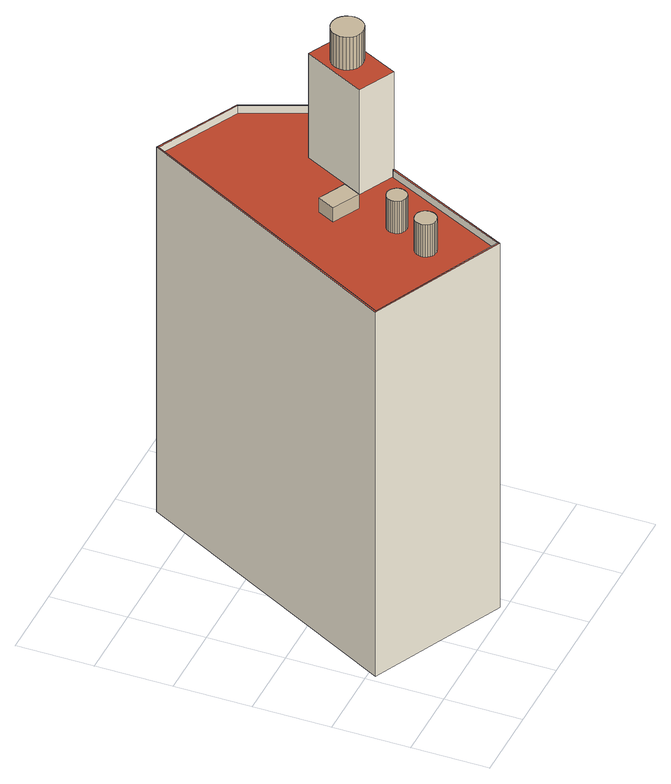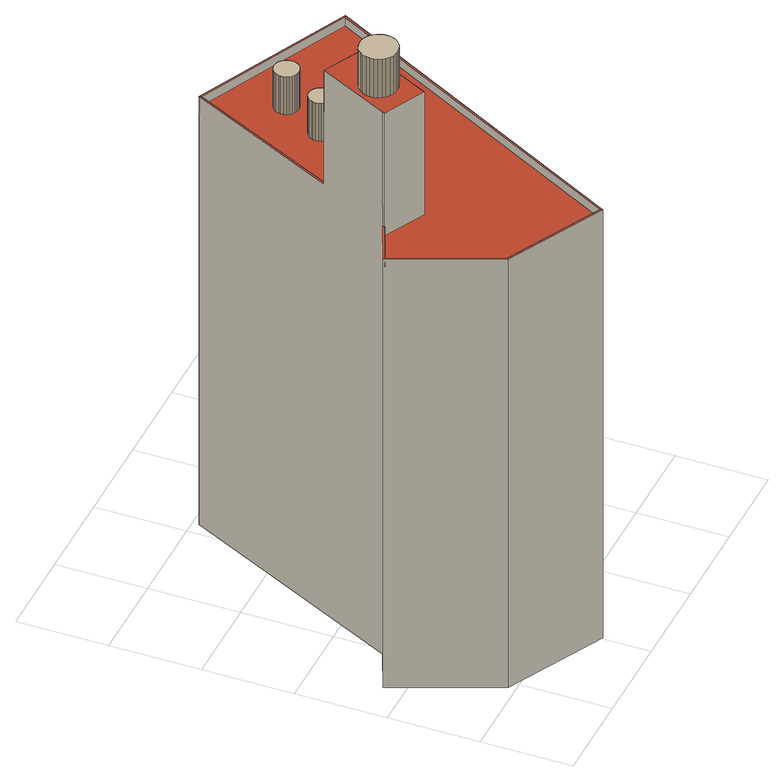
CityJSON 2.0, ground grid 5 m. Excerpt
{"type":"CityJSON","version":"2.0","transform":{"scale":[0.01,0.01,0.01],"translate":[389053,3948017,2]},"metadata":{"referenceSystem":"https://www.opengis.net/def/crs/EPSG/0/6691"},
"CityObjects":{
"building1":{"type":"Building","attributes":{"13+区市町村コード+大字・町コード+町・丁目コード":"13102009002","class":"3002","measuredHeight":34.5,"storeysAboveGround":9,"storeysBelowGround":0,"usage":"413","地区計画":"築地地区","大字・町コード":"9","延べ面積換算係数":"1","町・丁目コード":"2"},"address":[{"country":"日本","locality":"東京都中央区築地二丁目"}],"children":["building1-1"],"geometry":[{"type":"Solid","lod":"2","boundaries":[[[[0,1,2,3,4,5]],[[6,7,8]],[[9,10,11,12]],[[12,11,13,14]],[[15,16,17,18,19,20,21,22,23,24,25]],[[7,6,10,9]],[[26,14,13,27]],[[28,29,30,31,32]],[[26,27,33,34]],[[34,33,35,36,37,38]],[[6,18,17,10]],[[5,4,9,12]],[[10,17,16,11]],[[0,5,12,14]],[[11,16,15,13]],[[31,30,21,20]],[[8,7,32,31,20,19]],[[38,28,32,7,9,4,3]],[[13,15,25,27]],[[1,0,14,26]],[[8,19,18,6]],[[29,37,36,22,21,30]],[[37,29,28,38]],[[35,23,22,36]],[[27,25,24,33]],[[2,1,26,34]],[[3,2,34,38]],[[33,24,23,35]]]],"semantics":{"surfaces":[{"type":"GroundSurface"},{"type":"RoofSurface"},{"type":"WallSurface"}],"values":[[0,1,1,1,1,1,1,1,1,1,2,2,2,2,2,2,2,2,2,2,2,2,2,2,2,2,2,2]]}}]},
"building1-1":{"type":"BuildingInstallation","attributes":{"relationToConstruction":"outside"},"parents":["building1"],"geometry":[{"type":"MultiSurface","lod":"2","boundaries":[[[39,40,41,42,43,44,45,46,47,48,49,50,51,52,53,54,55,56,57,58,59,60,61,62,63,64,65,66,67,68]],[[69,70,71,72,73,74,75,76,77,78,79,80,81,82,83,84,85,86,87,88,89,90,91,92,93,94,95,96,97,98]],[[99,100,101,102]],[[103,104,105,106,107,108,109,110,111,112,113,114,115,116,117,118,119,120,121,122,123,124,125,126,127,128,129,130,131,132]],[[68,67,133,134]],[[67,66,135,133]],[[39,68,134,136]],[[65,137,135,66]],[[40,39,136,138]],[[65,64,139,137]],[[41,40,138,140]],[[64,63,141,139]],[[42,41,140,142]],[[63,62,143,141]],[[43,42,142,144]],[[62,61,145,143]],[[44,43,144,146]],[[61,60,147,145]],[[45,44,146,148]],[[133,135,137,139,141,143,145,147,149,150,151,152,153,154,155,156,157,158,159,160,161,162,148,146,144,142,140,138,136,134]],[[60,59,149,147]],[[46,45,148,162]],[[58,150,149,59]],[[47,46,162,161]],[[58,57,151,150]],[[48,47,161,160]],[[56,152,151,57]],[[49,48,160,159]],[[55,153,152,56]],[[50,49,159,158]],[[55,54,154,153]],[[50,158,157,51]],[[54,53,155,154]],[[52,51,157,156]],[[52,156,155,53]],[[69,98,163,164]],[[70,69,164,165]],[[98,97,166,163]],[[71,70,165,167]],[[97,96,168,166]],[[71,167,169,72]],[[95,170,168,96]],[[73,72,169,171]],[[95,94,172,170]],[[74,73,171,173]],[[94,93,174,172]],[[75,74,173,175]],[[93,92,176,174]],[[76,75,175,177]],[[92,91,178,176]],[[166,168,170,172,174,176,178,179,180,181,182,183,184,185,186,187,188,189,190,191,192,177,175,173,171,169,167,165,164,163]],[[77,76,177,192]],[[91,90,179,178]],[[78,77,192,191]],[[89,180,179,90]],[[79,78,191,190]],[[89,88,181,180]],[[80,79,190,189]],[[88,87,182,181]],[[80,189,188,81]],[[87,86,183,182]],[[82,81,188,187]],[[86,85,184,183]],[[83,82,187,186]],[[85,84,185,184]],[[84,83,186,185]],[[100,193,194,101]],[[100,99,195,193]],[[194,193,195,196]],[[119,197,198,120]],[[119,118,199,197]],[[120,198,200,121]],[[118,117,201,199]],[[121,200,202,122]],[[102,101,194,196]],[[117,116,203,201]],[[122,202,204,123]],[[99,102,196,195]],[[123,204,205,124]],[[124,205,206,125]],[[125,206,207,126]],[[126,207,208,127]],[[209,210,211,212,213,214,215,208,207,206,205,204,202,200,198,197,199,201,203,216,217,218,219,220,221,222,223,224,225,226]],[[127,208,215,128]],[[128,215,214,129]],[[130,129,214,213]],[[131,130,213,212]],[[107,224,223,108]],[[132,131,212,211]],[[106,225,224,107]],[[132,211,210,103]],[[105,226,225,106]],[[103,210,209,104]],[[104,209,226,105]],[[116,115,216,203]],[[115,114,217,216]],[[114,113,218,217]],[[113,112,219,218]],[[112,111,220,219]],[[111,110,221,220]],[[110,109,222,221]],[[108,223,222,109]]]}]}
},
"vertices":[
[992,2236,7],[1541,1958,7],[1784,1384,7],[1537,1279,7],[928,35,7],[44,451,7],[1323,875,2702],[1339,879,2702],[1328,884,2702],[927,35,2702],[924,49,2702],[58,456,2702],[44,451,2702],[996,2222,2702],[992,2236,2702],[996,2222,2648],[58,456,2648],[924,49,2648],[1323,875,2648],[1328,884,2648],[1102,997,2648],[1307,1407,2648],[1538,1292,2648],[1551,1297,2648],[1771,1389,2648],[1533,1950,2648],[1541,1958,2702],[1533,1950,2702],[1536,1279,3420],[1541,1290,3420],[1307,1407,3420],[1102,997,3420],[1339,879,3420],[1771,1389,2702],[1784,1384,2702],[1551,1297,2702],[1538,1292,2702],[1541,1290,2702],[1536,1279,2702],
[743,374,2648],[731,380,2648],[719,389,2648],[710,400,2648],[704,412,2648],[700,426,2648],[699,440,2648],[701,454,2648],[706,468,2648],[713,480,2648],[723,490,2648],[735,498,2648],[748,503,2648],[762,505,2648],[776,505,2648],[790,502,2648],[802,495,2648],[814,487,2648],[823,476,2648],[829,463,2648],[833,450,2648],[834,435,2648],[832,422,2648],[828,408,2648],[820,396,2648],[810,386,2648],[798,378,2648],[785,373,2648],[771,370,2648],[757,371,2648],[897,614,2648],[884,616,2648],[871,622,2648],[861,629,2648],[851,639,2648],[845,650,2648],[840,663,2648],[839,676,2648],[840,689,2648],[844,702,2648],[850,714,2648],[859,724,2648],[869,732,2648],[881,737,2648],[894,740,2648],[908,741,2648],[921,738,2648],[933,733,2648],[944,725,2648],[953,716,2648],[960,704,2648],[964,692,2648],[966,679,2648],[965,665,2648],[961,653,2648],[954,641,2648],[946,631,2648],[935,623,2648],[923,617,2648],[910,614,2648],[1035,1062,2648],[978,948,2648],[799,1038,2648],[856,1152,2648],[1318,1275,3420],[1339,1278,3420],[1360,1276,3420],[1381,1271,3420],[1400,1261,3420],[1416,1247,3420],[1429,1230,3420],[1439,1211,3420],[1444,1190,3420],[1445,1169,3420],[1441,1148,3420],[1433,1128,3420],[1421,1110,3420],[1406,1095,3420],[1387,1084,3420],[1367,1077,3420],[1346,1074,3420],[1325,1075,3420],[1304,1081,3420],[1285,1091,3420],[1269,1105,3420],[1256,1122,3420],[1247,1141,3420],[1241,1162,3420],[1241,1183,3420],[1244,1204,3420],[1252,1224,3420],[1264,1242,3420],[1280,1256,3420],[1298,1268,3420],[771,370,2885],[757,371,2885],[785,373,2885],[743,374,2885],[798,378,2885],[731,380,2885],[810,386,2885],[719,389,2885],[820,396,2885],[710,400,2885],[828,408,2885],[704,412,2885],[832,422,2885],[700,426,2885],[834,435,2885],[699,440,2885],[833,450,2885],[829,463,2885],[823,476,2885],[814,487,2885],[802,495,2885],[790,502,2885],[776,505,2885],[762,505,2885],[748,503,2885],[735,498,2885],[723,490,2885],[713,480,2885],[706,468,2885],[701,454,2885],[910,614,2885],[897,614,2885],[884,616,2885],[923,617,2885],[871,622,2885],[935,623,2885],[861,629,2885],[946,631,2885],[851,639,2885],[954,641,2885],[845,650,2885],[961,653,2885],[840,663,2885],[965,665,2885],[839,676,2885],[966,679,2885],[964,692,2885],[960,704,2885],[953,716,2885],[944,725,2885],[933,733,2885],[921,738,2885],[908,741,2885],[894,740,2885],[881,737,2885],[869,732,2885],[859,724,2885],[850,714,2885],[844,702,2885],[840,689,2885],[978,948,2753],[799,1038,2753],[1035,1062,2753],[856,1152,2753],[1346,1074,3661],[1325,1075,3661],[1367,1077,3661],[1304,1081,3661],[1387,1084,3661],[1285,1091,3661],[1406,1095,3661],[1269,1105,3661],[1256,1122,3661],[1247,1141,3661],[1241,1162,3661],[1241,1183,3661],[1339,1278,3661],[1318,1275,3661],[1298,1268,3661],[1280,1256,3661],[1264,1242,3661],[1252,1224,3661],[1244,1204,3661],[1421,1110,3661],[1433,1128,3661],[1441,1148,3661],[1445,1169,3661],[1444,1190,3661],[1439,1211,3661],[1429,1230,3661],[1416,1247,3661],[1400,1261,3661],[1381,1271,3661],[1360,1276,3661]
]}
